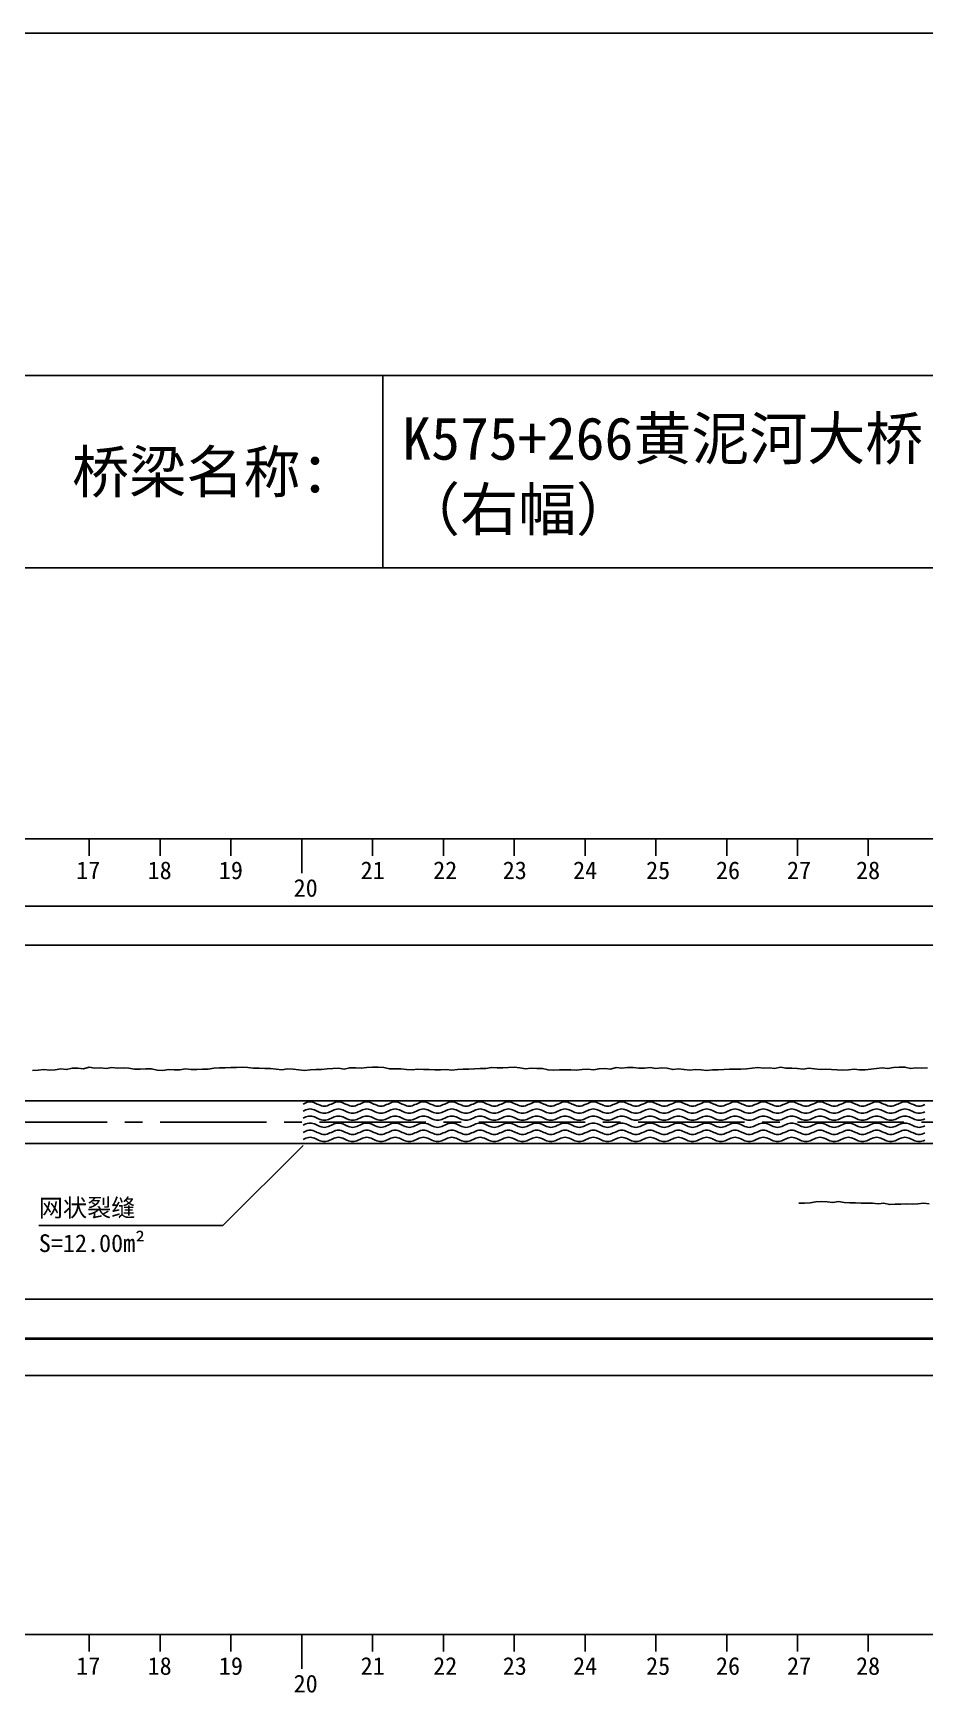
# Model space of a CAD drawing. Header units: millimetres. Extents: x -37 to 615, y -48 to 413.
# Drawn here: x 245.9 to 371.8, y 178.9 to 413.2 of the extents above; entities that cross this region are included whole.
import ezdxf

# ---------------------------------------------------------------- set-up
doc = ezdxf.new("R2010")
doc.units = ezdxf.units.MM
doc.linetypes.add('CENTER2', pattern=[1.125, 0.75, -0.125, 0.125, -0.125])
doc.layers.add('图层1', color=7, linetype='Continuous')
doc.layers.add('病害', color=5, linetype='Continuous')
doc.styles.get("Standard").update_dxf_attribs({"font": ''})
doc.styles.add('汉字', font='')
doc.styles.get('Standard').set_extended_font_data('SimSun')
doc.styles.get('汉字').set_extended_font_data('SimSun')

# ---------------------------------------------------------------- blocks, each defined once
blk = doc.blocks.new('chi')
at = {"color": 0}
for p, q in [((1187.409, -3078.8), (1147.409, -3078.8)), ((1164.409, -3079.041), (1164.409, -3078.8)), ((1165.409, -3079.041), (1165.409, -3078.8)), ((1166.409, -3079.041), (1166.409, -3078.8)), ((1167.409, -3079.283), (1167.409, -3078.8)), ((1168.409, -3079.041), (1168.409, -3078.8)), ((1169.409, -3079.041), (1169.409, -3078.8)), ((1170.409, -3079.041), (1170.409, -3078.8)), ((1171.409, -3079.041), (1171.409, -3078.8)), ((1172.409, -3079.041), (1172.409, -3078.8)), ((1173.409, -3079.041), (1173.409, -3078.8)), ((1174.409, -3079.041), (1174.409, -3078.8)), ((1175.409, -3079.041), (1175.409, -3078.8))]:
    blk.add_line(p, q, dxfattribs=at)
for s, p in [('17', (1164.224, -3079.368)), ('18', (1165.232, -3079.368)), ('19', (1166.238, -3079.368)), ('21', (1168.24, -3079.368)), ('22', (1169.264, -3079.368)), ('23', (1170.247, -3079.368)), ('24', (1171.24, -3079.368)), ('25', (1172.271, -3079.368)), ('26', (1173.258, -3079.368)), ('27', (1174.261, -3079.368)), ('28', (1175.236, -3079.368)), ('20', (1167.294, -3079.617))]:
    blk.add_text(s, height=0.25).set_placement(p)

msp = doc.modelspace()

# ---------------------------------------------------------------- linework, layer by layer
at = {"color": 0, "linetype": 'ByBlock'}
for p, q in [((0, 364.85), (529.17, 364.85)), ((136.5, 337.72), (529.17, 337.72))]:
    msp.add_line(p, q, dxfattribs=at)
at = {"color": 0}
for p, q in [((83.82, 289.93), (483.82, 289.93)), ((83.82, 262.43), (483.82, 262.43)), ((83.82, 256.43), (483.82, 256.43)), ((83.82, 234.43), (483.82, 234.43)), ((83.82, 228.93), (483.82, 228.93)), ((83.82, 228.81), (483.82, 228.81)), ((83.82, 223.68), (483.82, 223.68))]:
    msp.add_line(p, q, dxfattribs=at)
msp.add_line((83.82, 284.43), (483.82, 284.43))
at = {"color": 1, "linetype": 'CENTER2', "ltscale": 20}
msp.add_line((83.82, 259.43), (483.82, 259.43), dxfattribs=at)
at = {"color": 3, "linetype": 'ByBlock'}
msp.add_lwpolyline([(-36.77, 413.19), (615.38, 413.19), (615.38, -47.93), (-36.77, -47.93)], close=True, dxfattribs=at)
at = {"color": 7}
for points in [[(245.8, 266.74), (246.6, 266.8), (247.4, 266.88), (248.2, 266.77), (249, 266.83), (249.8, 266.98), (250.6, 266.87), (251.4, 267.04), (252.2, 267.07), (253, 266.98), (253.8, 267.18), (254.6, 267.04), (255.4, 267.13), (256.2, 267.02), (257, 267.14), (257.8, 267.08), (258.6, 267.11), (259.4, 267.06), (260.2, 266.93), (261, 266.94), (261.8, 266.96), (262.6, 266.96), (263.4, 266.77), (264.2, 266.75), (265, 266.87), (265.8, 266.84), (266.6, 266.81), (267.4, 266.95), (268.2, 266.85), (269, 266.85), (269.8, 266.91), (270.6, 266.91), (271.4, 267.05), (272.2, 267.09), (273, 267.12), (273.8, 267.17), (274.6, 267.16), (275.4, 267.19), (276.2, 267.14), (277, 267.05), (277.8, 267.06), (278.6, 267.02), (279.4, 267.03), (280.2, 266.9), (281, 266.81), (281.8, 266.95), (282.6, 266.94), (283.4, 266.83), (284.2, 266.75), (285, 266.83), (285.8, 266.86), (286.6, 266.87), (287.4, 266.99), (288.2, 267.03), (289, 267.06), (289.8, 266.94), (290.6, 267.12), (291.4, 267.1), (292.2, 267.08), (293, 267.16), (293.8, 267.18), (294.6, 267.21), (295.4, 267.15), (296.2, 266.98), (297, 266.95), (297.8, 266.95), (298.6, 266.87), (299.4, 266.83), (300.2, 266.94), (301, 266.86), (301.8, 266.86), (302.6, 266.83), (303.4, 266.81), (304.2, 266.87), (305, 266.77), (305.8, 266.89), (306.6, 266.94), (307.4, 266.91), (308.2, 266.96), (309, 267.03), (309.8, 267.01), (310.6, 267.16), (311.4, 267.12), (312.2, 267.1), (313, 267.15), (313.8, 267.18), (314.6, 267.12), (315.4, 266.97), (316.2, 267.06), (317, 267.03), (317.8, 267.01), (318.6, 266.82), (319.4, 266.79), (320.2, 266.83), (321, 266.82), (321.8, 266.84), (322.6, 266.79), (323.4, 266.89), (324.2, 266.91), (325, 266.82), (325.8, 266.97), (326.6, 267.01), (327.4, 266.94), (328.2, 267.14), (329, 267.08), (329.8, 267.16), (330.6, 267.16), (331.4, 267.06), (332.2, 267.04), (333, 267.16), (333.8, 267.03), (334.6, 267.12), (335.4, 267.06), (336.2, 266.87), (337, 266.99), (337.8, 266.85), (338.6, 266.77), (339.4, 266.88), (340.2, 266.84), (341, 266.74), (341.8, 266.82), (342.6, 266.82), (343.4, 266.88), (344.2, 266.92), (345, 266.92), (345.8, 266.94), (346.6, 266.95), (347.4, 267.08), (348.2, 267.14), (349, 267.06), (349.8, 267.12), (350.6, 267.03), (351.4, 267.18), (352.2, 267.04), (353, 267.06), (353.8, 267), (354.6, 266.92), (355.4, 267.04), (356.2, 266.98), (357, 266.89), (357.8, 266.93), (358.6, 266.88), (359.4, 266.81), (360.2, 266.79), (361, 266.82), (361.8, 266.9), (362.6, 266.84), (363.4, 266.84), (364.2, 266.94), (365, 267.01), (365.8, 267.12), (366.6, 267.01), (367.4, 267.16), (368.2, 267.21), (369, 267.21), (369.8, 267.03), (370.6, 267.1), (371.4, 267.04), (372.2, 267.12)], [(284, 262), (284.2, 262.09), (284.4, 262.18), (284.6, 262.24), (284.8, 262.29), (285, 262.3), (285.2, 262.29), (285.4, 262.24), (285.6, 262.18), (285.8, 262.09), (286, 262), (286.2, 261.91), (286.4, 261.82), (286.6, 261.76), (286.8, 261.71), (287, 261.7), (287.2, 261.71), (287.4, 261.76), (287.6, 261.82), (287.8, 261.91), (288, 262), (288.2, 262.09), (288.4, 262.18), (288.6, 262.24), (288.8, 262.29), (289, 262.3), (289.2, 262.29), (289.4, 262.24), (289.6, 262.18), (289.8, 262.09), (290, 262), (290.2, 261.91), (290.4, 261.82), (290.6, 261.76), (290.8, 261.71), (291, 261.7), (291.2, 261.71), (291.4, 261.76), (291.6, 261.82), (291.8, 261.91), (292, 262), (292.2, 262.09), (292.4, 262.18), (292.6, 262.24), (292.8, 262.29), (293, 262.3), (293.2, 262.29), (293.4, 262.24), (293.6, 262.18), (293.8, 262.09), (294, 262), (294.2, 261.91), (294.4, 261.82), (294.6, 261.76), (294.8, 261.71), (295, 261.7), (295.2, 261.71), (295.4, 261.76), (295.6, 261.82), (295.8, 261.91), (296, 262), (296.2, 262.09), (296.4, 262.18), (296.6, 262.24), (296.8, 262.29), (297, 262.3), (297.2, 262.29), (297.4, 262.24), (297.6, 262.18), (297.8, 262.09), (298, 262), (298.2, 261.91), (298.4, 261.82), (298.6, 261.76), (298.8, 261.71), (299, 261.7), (299.2, 261.71), (299.4, 261.76), (299.6, 261.82), (299.8, 261.91), (300, 262), (300.2, 262.09), (300.4, 262.18), (300.6, 262.24), (300.8, 262.29), (301, 262.3), (301.2, 262.29), (301.4, 262.24), (301.6, 262.18), (301.8, 262.09), (302, 262), (302.2, 261.91), (302.4, 261.82), (302.6, 261.76), (302.8, 261.71), (303, 261.7), (303.2, 261.71), (303.4, 261.76), (303.6, 261.82), (303.8, 261.91), (304, 262), (304.2, 262.09), (304.4, 262.18), (304.6, 262.24), (304.8, 262.29), (305, 262.3), (305.2, 262.29), (305.4, 262.24), (305.6, 262.18), (305.8, 262.09), (306, 262), (306.2, 261.91), (306.4, 261.82), (306.6, 261.76), (306.8, 261.71), (307, 261.7), (307.2, 261.71), (307.4, 261.76), (307.6, 261.82), (307.8, 261.91), (308, 262), (308.2, 262.09), (308.4, 262.18), (308.6, 262.24), (308.8, 262.29), (309, 262.3), (309.2, 262.29), (309.4, 262.24), (309.6, 262.18), (309.8, 262.09), (310, 262), (310.2, 261.91), (310.4, 261.82), (310.6, 261.76), (310.8, 261.71), (311, 261.7), (311.2, 261.71), (311.4, 261.76), (311.6, 261.82), (311.8, 261.91), (312, 262), (312.2, 262.09), (312.4, 262.18), (312.6, 262.24), (312.8, 262.29), (313, 262.3), (313.2, 262.29), (313.4, 262.24), (313.6, 262.18), (313.8, 262.09), (314, 262), (314.2, 261.91), (314.4, 261.82), (314.6, 261.76), (314.8, 261.71), (315, 261.7), (315.2, 261.71), (315.4, 261.76), (315.6, 261.82), (315.8, 261.91), (316, 262), (316.2, 262.09), (316.4, 262.18), (316.6, 262.24), (316.8, 262.29), (317, 262.3), (317.2, 262.29), (317.4, 262.24), (317.6, 262.18), (317.8, 262.09), (318, 262), (318.2, 261.91), (318.4, 261.82), (318.6, 261.76), (318.8, 261.71), (319, 261.7), (319.2, 261.71), (319.4, 261.76), (319.6, 261.82), (319.8, 261.91), (320, 262), (320.2, 262.09), (320.4, 262.18), (320.6, 262.24), (320.8, 262.29), (321, 262.3), (321.2, 262.29), (321.4, 262.24), (321.6, 262.18), (321.8, 262.09), (322, 262), (322.2, 261.91), (322.4, 261.82), (322.6, 261.76), (322.8, 261.71), (323, 261.7), (323.2, 261.71), (323.4, 261.76), (323.6, 261.82), (323.8, 261.91), (324, 262), (324.2, 262.09), (324.4, 262.18), (324.6, 262.24), (324.8, 262.29), (325, 262.3), (325.2, 262.29), (325.4, 262.24), (325.6, 262.18), (325.8, 262.09), (326, 262), (326.2, 261.91), (326.4, 261.82), (326.6, 261.76), (326.8, 261.71), (327, 261.7), (327.2, 261.71), (327.4, 261.76), (327.6, 261.82), (327.8, 261.91), (328, 262), (328.2, 262.09), (328.4, 262.18), (328.6, 262.24), (328.8, 262.29), (329, 262.3), (329.2, 262.29), (329.4, 262.24), (329.6, 262.18), (329.8, 262.09), (330, 262), (330.2, 261.91), (330.4, 261.82), (330.6, 261.76), (330.8, 261.71), (331, 261.7), (331.2, 261.71), (331.4, 261.76), (331.6, 261.82), (331.8, 261.91), (332, 262), (332.2, 262.09), (332.4, 262.18), (332.6, 262.24), (332.8, 262.29), (333, 262.3), (333.2, 262.29), (333.4, 262.24), (333.6, 262.18), (333.8, 262.09), (334, 262), (334.2, 261.91), (334.4, 261.82), (334.6, 261.76), (334.8, 261.71), (335, 261.7), (335.2, 261.71), (335.4, 261.76), (335.6, 261.82), (335.8, 261.91), (336, 262), (336.2, 262.09), (336.4, 262.18), (336.6, 262.24), (336.8, 262.29), (337, 262.3), (337.2, 262.29), (337.4, 262.24), (337.6, 262.18), (337.8, 262.09), (338, 262), (338.2, 261.91), (338.4, 261.82), (338.6, 261.76), (338.8, 261.71), (339, 261.7), (339.2, 261.71), (339.4, 261.76), (339.6, 261.82), (339.8, 261.91), (340, 262), (340.2, 262.09), (340.4, 262.18), (340.6, 262.24), (340.8, 262.29), (341, 262.3), (341.2, 262.29), (341.4, 262.24), (341.6, 262.18), (341.8, 262.09), (342, 262), (342.2, 261.91), (342.4, 261.82), (342.6, 261.76), (342.8, 261.71), (343, 261.7), (343.2, 261.71), (343.4, 261.76), (343.6, 261.82), (343.8, 261.91), (344, 262), (344.2, 262.09), (344.4, 262.18), (344.6, 262.24), (344.8, 262.29), (345, 262.3), (345.2, 262.29), (345.4, 262.24), (345.6, 262.18), (345.8, 262.09), (346, 262), (346.2, 261.91), (346.4, 261.82), (346.6, 261.76), (346.8, 261.71), (347, 261.7), (347.2, 261.71), (347.4, 261.76), (347.6, 261.82), (347.8, 261.91), (348, 262), (348.2, 262.09), (348.4, 262.18), (348.6, 262.24), (348.8, 262.29), (349, 262.3), (349.2, 262.29), (349.4, 262.24), (349.6, 262.18), (349.8, 262.09), (350, 262), (350.2, 261.91), (350.4, 261.82), (350.6, 261.76), (350.8, 261.71), (351, 261.7), (351.2, 261.71), (351.4, 261.76), (351.6, 261.82), (351.8, 261.91), (352, 262), (352.2, 262.09), (352.4, 262.18), (352.6, 262.24), (352.8, 262.29), (353, 262.3), (353.2, 262.29), (353.4, 262.24), (353.6, 262.18), (353.8, 262.09), (354, 262), (354.2, 261.91), (354.4, 261.82), (354.6, 261.76), (354.8, 261.71), (355, 261.7), (355.2, 261.71), (355.4, 261.76), (355.6, 261.82), (355.8, 261.91), (356, 262), (356.2, 262.09), (356.4, 262.18), (356.6, 262.24), (356.8, 262.29), (357, 262.3), (357.2, 262.29), (357.4, 262.24), (357.6, 262.18), (357.8, 262.09), (358, 262), (358.2, 261.91), (358.4, 261.82), (358.6, 261.76), (358.8, 261.71), (359, 261.7), (359.2, 261.71), (359.4, 261.76), (359.6, 261.82), (359.8, 261.91), (360, 262), (360.2, 262.09), (360.4, 262.18), (360.6, 262.24), (360.8, 262.29), (361, 262.3), (361.2, 262.29), (361.4, 262.24), (361.6, 262.18), (361.8, 262.09), (362, 262), (362.2, 261.91), (362.4, 261.82), (362.6, 261.76), (362.8, 261.71), (363, 261.7), (363.2, 261.71), (363.4, 261.76), (363.6, 261.82), (363.8, 261.91), (364, 262), (364.2, 262.09), (364.4, 262.18), (364.6, 262.24), (364.8, 262.29), (365, 262.3), (365.2, 262.29), (365.4, 262.24), (365.6, 262.18), (365.8, 262.09), (366, 262), (366.2, 261.91), (366.4, 261.82), (366.6, 261.76), (366.8, 261.71), (367, 261.7), (367.2, 261.71), (367.4, 261.76), (367.6, 261.82), (367.8, 261.91), (368, 262), (368.2, 262.09), (368.4, 262.18), (368.6, 262.24), (368.8, 262.29), (369, 262.3), (369.2, 262.29), (369.4, 262.24), (369.6, 262.18), (369.8, 262.09), (370, 262), (370.2, 261.91), (370.4, 261.82), (370.6, 261.76), (370.8, 261.71), (371, 261.7), (371.2, 261.71), (371.4, 261.76), (371.6, 261.82), (371.8, 261.91)], [(284, 261), (284.2, 261.09), (284.4, 261.18), (284.6, 261.24), (284.8, 261.29), (285, 261.3), (285.2, 261.29), (285.4, 261.24), (285.6, 261.18), (285.8, 261.09), (286, 261), (286.2, 260.91), (286.4, 260.82), (286.6, 260.76), (286.8, 260.71), (287, 260.7), (287.2, 260.71), (287.4, 260.76), (287.6, 260.82), (287.8, 260.91), (288, 261), (288.2, 261.09), (288.4, 261.18), (288.6, 261.24), (288.8, 261.29), (289, 261.3), (289.2, 261.29), (289.4, 261.24), (289.6, 261.18), (289.8, 261.09), (290, 261), (290.2, 260.91), (290.4, 260.82), (290.6, 260.76), (290.8, 260.71), (291, 260.7), (291.2, 260.71), (291.4, 260.76), (291.6, 260.82), (291.8, 260.91), (292, 261), (292.2, 261.09), (292.4, 261.18), (292.6, 261.24), (292.8, 261.29), (293, 261.3), (293.2, 261.29), (293.4, 261.24), (293.6, 261.18), (293.8, 261.09), (294, 261), (294.2, 260.91), (294.4, 260.82), (294.6, 260.76), (294.8, 260.71), (295, 260.7), (295.2, 260.71), (295.4, 260.76), (295.6, 260.82), (295.8, 260.91), (296, 261), (296.2, 261.09), (296.4, 261.18), (296.6, 261.24), (296.8, 261.29), (297, 261.3), (297.2, 261.29), (297.4, 261.24), (297.6, 261.18), (297.8, 261.09), (298, 261), (298.2, 260.91), (298.4, 260.82), (298.6, 260.76), (298.8, 260.71), (299, 260.7), (299.2, 260.71), (299.4, 260.76), (299.6, 260.82), (299.8, 260.91), (300, 261), (300.2, 261.09), (300.4, 261.18), (300.6, 261.24), (300.8, 261.29), (301, 261.3), (301.2, 261.29), (301.4, 261.24), (301.6, 261.18), (301.8, 261.09), (302, 261), (302.2, 260.91), (302.4, 260.82), (302.6, 260.76), (302.8, 260.71), (303, 260.7), (303.2, 260.71), (303.4, 260.76), (303.6, 260.82), (303.8, 260.91), (304, 261), (304.2, 261.09), (304.4, 261.18), (304.6, 261.24), (304.8, 261.29), (305, 261.3), (305.2, 261.29), (305.4, 261.24), (305.6, 261.18), (305.8, 261.09), (306, 261), (306.2, 260.91), (306.4, 260.82), (306.6, 260.76), (306.8, 260.71), (307, 260.7), (307.2, 260.71), (307.4, 260.76), (307.6, 260.82), (307.8, 260.91), (308, 261), (308.2, 261.09), (308.4, 261.18), (308.6, 261.24), (308.8, 261.29), (309, 261.3), (309.2, 261.29), (309.4, 261.24), (309.6, 261.18), (309.8, 261.09), (310, 261), (310.2, 260.91), (310.4, 260.82), (310.6, 260.76), (310.8, 260.71), (311, 260.7), (311.2, 260.71), (311.4, 260.76), (311.6, 260.82), (311.8, 260.91), (312, 261), (312.2, 261.09), (312.4, 261.18), (312.6, 261.24), (312.8, 261.29), (313, 261.3), (313.2, 261.29), (313.4, 261.24), (313.6, 261.18), (313.8, 261.09), (314, 261), (314.2, 260.91), (314.4, 260.82), (314.6, 260.76), (314.8, 260.71), (315, 260.7), (315.2, 260.71), (315.4, 260.76), (315.6, 260.82), (315.8, 260.91), (316, 261), (316.2, 261.09), (316.4, 261.18), (316.6, 261.24), (316.8, 261.29), (317, 261.3), (317.2, 261.29), (317.4, 261.24), (317.6, 261.18), (317.8, 261.09), (318, 261), (318.2, 260.91), (318.4, 260.82), (318.6, 260.76), (318.8, 260.71), (319, 260.7), (319.2, 260.71), (319.4, 260.76), (319.6, 260.82), (319.8, 260.91), (320, 261), (320.2, 261.09), (320.4, 261.18), (320.6, 261.24), (320.8, 261.29), (321, 261.3), (321.2, 261.29), (321.4, 261.24), (321.6, 261.18), (321.8, 261.09), (322, 261), (322.2, 260.91), (322.4, 260.82), (322.6, 260.76), (322.8, 260.71), (323, 260.7), (323.2, 260.71), (323.4, 260.76), (323.6, 260.82), (323.8, 260.91), (324, 261), (324.2, 261.09), (324.4, 261.18), (324.6, 261.24), (324.8, 261.29), (325, 261.3), (325.2, 261.29), (325.4, 261.24), (325.6, 261.18), (325.8, 261.09), (326, 261), (326.2, 260.91), (326.4, 260.82), (326.6, 260.76), (326.8, 260.71), (327, 260.7), (327.2, 260.71), (327.4, 260.76), (327.6, 260.82), (327.8, 260.91), (328, 261), (328.2, 261.09), (328.4, 261.18), (328.6, 261.24), (328.8, 261.29), (329, 261.3), (329.2, 261.29), (329.4, 261.24), (329.6, 261.18), (329.8, 261.09), (330, 261), (330.2, 260.91), (330.4, 260.82), (330.6, 260.76), (330.8, 260.71), (331, 260.7), (331.2, 260.71), (331.4, 260.76), (331.6, 260.82), (331.8, 260.91), (332, 261), (332.2, 261.09), (332.4, 261.18), (332.6, 261.24), (332.8, 261.29), (333, 261.3), (333.2, 261.29), (333.4, 261.24), (333.6, 261.18), (333.8, 261.09), (334, 261), (334.2, 260.91), (334.4, 260.82), (334.6, 260.76), (334.8, 260.71), (335, 260.7), (335.2, 260.71), (335.4, 260.76), (335.6, 260.82), (335.8, 260.91), (336, 261), (336.2, 261.09), (336.4, 261.18), (336.6, 261.24), (336.8, 261.29), (337, 261.3), (337.2, 261.29), (337.4, 261.24), (337.6, 261.18), (337.8, 261.09), (338, 261), (338.2, 260.91), (338.4, 260.82), (338.6, 260.76), (338.8, 260.71), (339, 260.7), (339.2, 260.71), (339.4, 260.76), (339.6, 260.82), (339.8, 260.91), (340, 261), (340.2, 261.09), (340.4, 261.18), (340.6, 261.24), (340.8, 261.29), (341, 261.3), (341.2, 261.29), (341.4, 261.24), (341.6, 261.18), (341.8, 261.09), (342, 261), (342.2, 260.91), (342.4, 260.82), (342.6, 260.76), (342.8, 260.71), (343, 260.7), (343.2, 260.71), (343.4, 260.76), (343.6, 260.82), (343.8, 260.91), (344, 261), (344.2, 261.09), (344.4, 261.18), (344.6, 261.24), (344.8, 261.29), (345, 261.3), (345.2, 261.29), (345.4, 261.24), (345.6, 261.18), (345.8, 261.09), (346, 261), (346.2, 260.91), (346.4, 260.82), (346.6, 260.76), (346.8, 260.71), (347, 260.7), (347.2, 260.71), (347.4, 260.76), (347.6, 260.82), (347.8, 260.91), (348, 261), (348.2, 261.09), (348.4, 261.18), (348.6, 261.24), (348.8, 261.29), (349, 261.3), (349.2, 261.29), (349.4, 261.24), (349.6, 261.18), (349.8, 261.09), (350, 261), (350.2, 260.91), (350.4, 260.82), (350.6, 260.76), (350.8, 260.71), (351, 260.7), (351.2, 260.71), (351.4, 260.76), (351.6, 260.82), (351.8, 260.91), (352, 261), (352.2, 261.09), (352.4, 261.18), (352.6, 261.24), (352.8, 261.29), (353, 261.3), (353.2, 261.29), (353.4, 261.24), (353.6, 261.18), (353.8, 261.09), (354, 261), (354.2, 260.91), (354.4, 260.82), (354.6, 260.76), (354.8, 260.71), (355, 260.7), (355.2, 260.71), (355.4, 260.76), (355.6, 260.82), (355.8, 260.91), (356, 261), (356.2, 261.09), (356.4, 261.18), (356.6, 261.24), (356.8, 261.29), (357, 261.3), (357.2, 261.29), (357.4, 261.24), (357.6, 261.18), (357.8, 261.09), (358, 261), (358.2, 260.91), (358.4, 260.82), (358.6, 260.76), (358.8, 260.71), (359, 260.7), (359.2, 260.71), (359.4, 260.76), (359.6, 260.82), (359.8, 260.91), (360, 261), (360.2, 261.09), (360.4, 261.18), (360.6, 261.24), (360.8, 261.29), (361, 261.3), (361.2, 261.29), (361.4, 261.24), (361.6, 261.18), (361.8, 261.09), (362, 261), (362.2, 260.91), (362.4, 260.82), (362.6, 260.76), (362.8, 260.71), (363, 260.7), (363.2, 260.71), (363.4, 260.76), (363.6, 260.82), (363.8, 260.91), (364, 261), (364.2, 261.09), (364.4, 261.18), (364.6, 261.24), (364.8, 261.29), (365, 261.3), (365.2, 261.29), (365.4, 261.24), (365.6, 261.18), (365.8, 261.09), (366, 261), (366.2, 260.91), (366.4, 260.82), (366.6, 260.76), (366.8, 260.71), (367, 260.7), (367.2, 260.71), (367.4, 260.76), (367.6, 260.82), (367.8, 260.91), (368, 261), (368.2, 261.09), (368.4, 261.18), (368.6, 261.24), (368.8, 261.29), (369, 261.3), (369.2, 261.29), (369.4, 261.24), (369.6, 261.18), (369.8, 261.09), (370, 261), (370.2, 260.91), (370.4, 260.82), (370.6, 260.76), (370.8, 260.71), (371, 260.7), (371.2, 260.71), (371.4, 260.76), (371.6, 260.82), (371.8, 260.91)], [(284, 260), (284.2, 260.09), (284.4, 260.18), (284.6, 260.24), (284.8, 260.29), (285, 260.3), (285.2, 260.29), (285.4, 260.24), (285.6, 260.18), (285.8, 260.09), (286, 260), (286.2, 259.91), (286.4, 259.82), (286.6, 259.76), (286.8, 259.71), (287, 259.7), (287.2, 259.71), (287.4, 259.76), (287.6, 259.82), (287.8, 259.91), (288, 260), (288.2, 260.09), (288.4, 260.18), (288.6, 260.24), (288.8, 260.29), (289, 260.3), (289.2, 260.29), (289.4, 260.24), (289.6, 260.18), (289.8, 260.09), (290, 260), (290.2, 259.91), (290.4, 259.82), (290.6, 259.76), (290.8, 259.71), (291, 259.7), (291.2, 259.71), (291.4, 259.76), (291.6, 259.82), (291.8, 259.91), (292, 260), (292.2, 260.09), (292.4, 260.18), (292.6, 260.24), (292.8, 260.29), (293, 260.3), (293.2, 260.29), (293.4, 260.24), (293.6, 260.18), (293.8, 260.09), (294, 260), (294.2, 259.91), (294.4, 259.82), (294.6, 259.76), (294.8, 259.71), (295, 259.7), (295.2, 259.71), (295.4, 259.76), (295.6, 259.82), (295.8, 259.91), (296, 260), (296.2, 260.09), (296.4, 260.18), (296.6, 260.24), (296.8, 260.29), (297, 260.3), (297.2, 260.29), (297.4, 260.24), (297.6, 260.18), (297.8, 260.09), (298, 260), (298.2, 259.91), (298.4, 259.82), (298.6, 259.76), (298.8, 259.71), (299, 259.7), (299.2, 259.71), (299.4, 259.76), (299.6, 259.82), (299.8, 259.91), (300, 260), (300.2, 260.09), (300.4, 260.18), (300.6, 260.24), (300.8, 260.29), (301, 260.3), (301.2, 260.29), (301.4, 260.24), (301.6, 260.18), (301.8, 260.09), (302, 260), (302.2, 259.91), (302.4, 259.82), (302.6, 259.76), (302.8, 259.71), (303, 259.7), (303.2, 259.71), (303.4, 259.76), (303.6, 259.82), (303.8, 259.91), (304, 260), (304.2, 260.09), (304.4, 260.18), (304.6, 260.24), (304.8, 260.29), (305, 260.3), (305.2, 260.29), (305.4, 260.24), (305.6, 260.18), (305.8, 260.09), (306, 260), (306.2, 259.91), (306.4, 259.82), (306.6, 259.76), (306.8, 259.71), (307, 259.7), (307.2, 259.71), (307.4, 259.76), (307.6, 259.82), (307.8, 259.91), (308, 260), (308.2, 260.09), (308.4, 260.18), (308.6, 260.24), (308.8, 260.29), (309, 260.3), (309.2, 260.29), (309.4, 260.24), (309.6, 260.18), (309.8, 260.09), (310, 260), (310.2, 259.91), (310.4, 259.82), (310.6, 259.76), (310.8, 259.71), (311, 259.7), (311.2, 259.71), (311.4, 259.76), (311.6, 259.82), (311.8, 259.91), (312, 260), (312.2, 260.09), (312.4, 260.18), (312.6, 260.24), (312.8, 260.29), (313, 260.3), (313.2, 260.29), (313.4, 260.24), (313.6, 260.18), (313.8, 260.09), (314, 260), (314.2, 259.91), (314.4, 259.82), (314.6, 259.76), (314.8, 259.71), (315, 259.7), (315.2, 259.71), (315.4, 259.76), (315.6, 259.82), (315.8, 259.91), (316, 260), (316.2, 260.09), (316.4, 260.18), (316.6, 260.24), (316.8, 260.29), (317, 260.3), (317.2, 260.29), (317.4, 260.24), (317.6, 260.18), (317.8, 260.09), (318, 260), (318.2, 259.91), (318.4, 259.82), (318.6, 259.76), (318.8, 259.71), (319, 259.7), (319.2, 259.71), (319.4, 259.76), (319.6, 259.82), (319.8, 259.91), (320, 260), (320.2, 260.09), (320.4, 260.18), (320.6, 260.24), (320.8, 260.29), (321, 260.3), (321.2, 260.29), (321.4, 260.24), (321.6, 260.18), (321.8, 260.09), (322, 260), (322.2, 259.91), (322.4, 259.82), (322.6, 259.76), (322.8, 259.71), (323, 259.7), (323.2, 259.71), (323.4, 259.76), (323.6, 259.82), (323.8, 259.91), (324, 260), (324.2, 260.09), (324.4, 260.18), (324.6, 260.24), (324.8, 260.29), (325, 260.3), (325.2, 260.29), (325.4, 260.24), (325.6, 260.18), (325.8, 260.09), (326, 260), (326.2, 259.91), (326.4, 259.82), (326.6, 259.76), (326.8, 259.71), (327, 259.7), (327.2, 259.71), (327.4, 259.76), (327.6, 259.82), (327.8, 259.91), (328, 260), (328.2, 260.09), (328.4, 260.18), (328.6, 260.24), (328.8, 260.29), (329, 260.3), (329.2, 260.29), (329.4, 260.24), (329.6, 260.18), (329.8, 260.09), (330, 260), (330.2, 259.91), (330.4, 259.82), (330.6, 259.76), (330.8, 259.71), (331, 259.7), (331.2, 259.71), (331.4, 259.76), (331.6, 259.82), (331.8, 259.91), (332, 260), (332.2, 260.09), (332.4, 260.18), (332.6, 260.24), (332.8, 260.29), (333, 260.3), (333.2, 260.29), (333.4, 260.24), (333.6, 260.18), (333.8, 260.09), (334, 260), (334.2, 259.91), (334.4, 259.82), (334.6, 259.76), (334.8, 259.71), (335, 259.7), (335.2, 259.71), (335.4, 259.76), (335.6, 259.82), (335.8, 259.91), (336, 260), (336.2, 260.09), (336.4, 260.18), (336.6, 260.24), (336.8, 260.29), (337, 260.3), (337.2, 260.29), (337.4, 260.24), (337.6, 260.18), (337.8, 260.09), (338, 260), (338.2, 259.91), (338.4, 259.82), (338.6, 259.76), (338.8, 259.71), (339, 259.7), (339.2, 259.71), (339.4, 259.76), (339.6, 259.82), (339.8, 259.91), (340, 260), (340.2, 260.09), (340.4, 260.18), (340.6, 260.24), (340.8, 260.29), (341, 260.3), (341.2, 260.29), (341.4, 260.24), (341.6, 260.18), (341.8, 260.09), (342, 260), (342.2, 259.91), (342.4, 259.82), (342.6, 259.76), (342.8, 259.71), (343, 259.7), (343.2, 259.71), (343.4, 259.76), (343.6, 259.82), (343.8, 259.91), (344, 260), (344.2, 260.09), (344.4, 260.18), (344.6, 260.24), (344.8, 260.29), (345, 260.3), (345.2, 260.29), (345.4, 260.24), (345.6, 260.18), (345.8, 260.09), (346, 260), (346.2, 259.91), (346.4, 259.82), (346.6, 259.76), (346.8, 259.71), (347, 259.7), (347.2, 259.71), (347.4, 259.76), (347.6, 259.82), (347.8, 259.91), (348, 260), (348.2, 260.09), (348.4, 260.18), (348.6, 260.24), (348.8, 260.29), (349, 260.3), (349.2, 260.29), (349.4, 260.24), (349.6, 260.18), (349.8, 260.09), (350, 260), (350.2, 259.91), (350.4, 259.82), (350.6, 259.76), (350.8, 259.71), (351, 259.7), (351.2, 259.71), (351.4, 259.76), (351.6, 259.82), (351.8, 259.91), (352, 260), (352.2, 260.09), (352.4, 260.18), (352.6, 260.24), (352.8, 260.29), (353, 260.3), (353.2, 260.29), (353.4, 260.24), (353.6, 260.18), (353.8, 260.09), (354, 260), (354.2, 259.91), (354.4, 259.82), (354.6, 259.76), (354.8, 259.71), (355, 259.7), (355.2, 259.71), (355.4, 259.76), (355.6, 259.82), (355.8, 259.91), (356, 260), (356.2, 260.09), (356.4, 260.18), (356.6, 260.24), (356.8, 260.29), (357, 260.3), (357.2, 260.29), (357.4, 260.24), (357.6, 260.18), (357.8, 260.09), (358, 260), (358.2, 259.91), (358.4, 259.82), (358.6, 259.76), (358.8, 259.71), (359, 259.7), (359.2, 259.71), (359.4, 259.76), (359.6, 259.82), (359.8, 259.91), (360, 260), (360.2, 260.09), (360.4, 260.18), (360.6, 260.24), (360.8, 260.29), (361, 260.3), (361.2, 260.29), (361.4, 260.24), (361.6, 260.18), (361.8, 260.09), (362, 260), (362.2, 259.91), (362.4, 259.82), (362.6, 259.76), (362.8, 259.71), (363, 259.7), (363.2, 259.71), (363.4, 259.76), (363.6, 259.82), (363.8, 259.91), (364, 260), (364.2, 260.09), (364.4, 260.18), (364.6, 260.24), (364.8, 260.29), (365, 260.3), (365.2, 260.29), (365.4, 260.24), (365.6, 260.18), (365.8, 260.09), (366, 260), (366.2, 259.91), (366.4, 259.82), (366.6, 259.76), (366.8, 259.71), (367, 259.7), (367.2, 259.71), (367.4, 259.76), (367.6, 259.82), (367.8, 259.91), (368, 260), (368.2, 260.09), (368.4, 260.18), (368.6, 260.24), (368.8, 260.29), (369, 260.3), (369.2, 260.29), (369.4, 260.24), (369.6, 260.18), (369.8, 260.09), (370, 260), (370.2, 259.91), (370.4, 259.82), (370.6, 259.76), (370.8, 259.71), (371, 259.7), (371.2, 259.71), (371.4, 259.76), (371.6, 259.82), (371.8, 259.91)], [(284, 259), (284.2, 259.09), (284.4, 259.18), (284.6, 259.24), (284.8, 259.29), (285, 259.3), (285.2, 259.29), (285.4, 259.24), (285.6, 259.18), (285.8, 259.09), (286, 259), (286.2, 258.91), (286.4, 258.82), (286.6, 258.76), (286.8, 258.71), (287, 258.7), (287.2, 258.71), (287.4, 258.76), (287.6, 258.82), (287.8, 258.91), (288, 259), (288.2, 259.09), (288.4, 259.18), (288.6, 259.24), (288.8, 259.29), (289, 259.3), (289.2, 259.29), (289.4, 259.24), (289.6, 259.18), (289.8, 259.09), (290, 259), (290.2, 258.91), (290.4, 258.82), (290.6, 258.76), (290.8, 258.71), (291, 258.7), (291.2, 258.71), (291.4, 258.76), (291.6, 258.82), (291.8, 258.91), (292, 259), (292.2, 259.09), (292.4, 259.18), (292.6, 259.24), (292.8, 259.29), (293, 259.3), (293.2, 259.29), (293.4, 259.24), (293.6, 259.18), (293.8, 259.09), (294, 259), (294.2, 258.91), (294.4, 258.82), (294.6, 258.76), (294.8, 258.71), (295, 258.7), (295.2, 258.71), (295.4, 258.76), (295.6, 258.82), (295.8, 258.91), (296, 259), (296.2, 259.09), (296.4, 259.18), (296.6, 259.24), (296.8, 259.29), (297, 259.3), (297.2, 259.29), (297.4, 259.24), (297.6, 259.18), (297.8, 259.09), (298, 259), (298.2, 258.91), (298.4, 258.82), (298.6, 258.76), (298.8, 258.71), (299, 258.7), (299.2, 258.71), (299.4, 258.76), (299.6, 258.82), (299.8, 258.91), (300, 259), (300.2, 259.09), (300.4, 259.18), (300.6, 259.24), (300.8, 259.29), (301, 259.3), (301.2, 259.29), (301.4, 259.24), (301.6, 259.18), (301.8, 259.09), (302, 259), (302.2, 258.91), (302.4, 258.82), (302.6, 258.76), (302.8, 258.71), (303, 258.7), (303.2, 258.71), (303.4, 258.76), (303.6, 258.82), (303.8, 258.91), (304, 259), (304.2, 259.09), (304.4, 259.18), (304.6, 259.24), (304.8, 259.29), (305, 259.3), (305.2, 259.29), (305.4, 259.24), (305.6, 259.18), (305.8, 259.09), (306, 259), (306.2, 258.91), (306.4, 258.82), (306.6, 258.76), (306.8, 258.71), (307, 258.7), (307.2, 258.71), (307.4, 258.76), (307.6, 258.82), (307.8, 258.91), (308, 259), (308.2, 259.09), (308.4, 259.18), (308.6, 259.24), (308.8, 259.29), (309, 259.3), (309.2, 259.29), (309.4, 259.24), (309.6, 259.18), (309.8, 259.09), (310, 259), (310.2, 258.91), (310.4, 258.82), (310.6, 258.76), (310.8, 258.71), (311, 258.7), (311.2, 258.71), (311.4, 258.76), (311.6, 258.82), (311.8, 258.91), (312, 259), (312.2, 259.09), (312.4, 259.18), (312.6, 259.24), (312.8, 259.29), (313, 259.3), (313.2, 259.29), (313.4, 259.24), (313.6, 259.18), (313.8, 259.09), (314, 259), (314.2, 258.91), (314.4, 258.82), (314.6, 258.76), (314.8, 258.71), (315, 258.7), (315.2, 258.71), (315.4, 258.76), (315.6, 258.82), (315.8, 258.91), (316, 259), (316.2, 259.09), (316.4, 259.18), (316.6, 259.24), (316.8, 259.29), (317, 259.3), (317.2, 259.29), (317.4, 259.24), (317.6, 259.18), (317.8, 259.09), (318, 259), (318.2, 258.91), (318.4, 258.82), (318.6, 258.76), (318.8, 258.71), (319, 258.7), (319.2, 258.71), (319.4, 258.76), (319.6, 258.82), (319.8, 258.91), (320, 259), (320.2, 259.09), (320.4, 259.18), (320.6, 259.24), (320.8, 259.29), (321, 259.3), (321.2, 259.29), (321.4, 259.24), (321.6, 259.18), (321.8, 259.09), (322, 259), (322.2, 258.91), (322.4, 258.82), (322.6, 258.76), (322.8, 258.71), (323, 258.7), (323.2, 258.71), (323.4, 258.76), (323.6, 258.82), (323.8, 258.91), (324, 259), (324.2, 259.09), (324.4, 259.18), (324.6, 259.24), (324.8, 259.29), (325, 259.3), (325.2, 259.29), (325.4, 259.24), (325.6, 259.18), (325.8, 259.09), (326, 259), (326.2, 258.91), (326.4, 258.82), (326.6, 258.76), (326.8, 258.71), (327, 258.7), (327.2, 258.71), (327.4, 258.76), (327.6, 258.82), (327.8, 258.91), (328, 259), (328.2, 259.09), (328.4, 259.18), (328.6, 259.24), (328.8, 259.29), (329, 259.3), (329.2, 259.29), (329.4, 259.24), (329.6, 259.18), (329.8, 259.09), (330, 259), (330.2, 258.91), (330.4, 258.82), (330.6, 258.76), (330.8, 258.71), (331, 258.7), (331.2, 258.71), (331.4, 258.76), (331.6, 258.82), (331.8, 258.91), (332, 259), (332.2, 259.09), (332.4, 259.18), (332.6, 259.24), (332.8, 259.29), (333, 259.3), (333.2, 259.29), (333.4, 259.24), (333.6, 259.18), (333.8, 259.09), (334, 259), (334.2, 258.91), (334.4, 258.82), (334.6, 258.76), (334.8, 258.71), (335, 258.7), (335.2, 258.71), (335.4, 258.76), (335.6, 258.82), (335.8, 258.91), (336, 259), (336.2, 259.09), (336.4, 259.18), (336.6, 259.24), (336.8, 259.29), (337, 259.3), (337.2, 259.29), (337.4, 259.24), (337.6, 259.18), (337.8, 259.09), (338, 259), (338.2, 258.91), (338.4, 258.82), (338.6, 258.76), (338.8, 258.71), (339, 258.7), (339.2, 258.71), (339.4, 258.76), (339.6, 258.82), (339.8, 258.91), (340, 259), (340.2, 259.09), (340.4, 259.18), (340.6, 259.24), (340.8, 259.29), (341, 259.3), (341.2, 259.29), (341.4, 259.24), (341.6, 259.18), (341.8, 259.09), (342, 259), (342.2, 258.91), (342.4, 258.82), (342.6, 258.76), (342.8, 258.71), (343, 258.7), (343.2, 258.71), (343.4, 258.76), (343.6, 258.82), (343.8, 258.91), (344, 259), (344.2, 259.09), (344.4, 259.18), (344.6, 259.24), (344.8, 259.29), (345, 259.3), (345.2, 259.29), (345.4, 259.24), (345.6, 259.18), (345.8, 259.09), (346, 259), (346.2, 258.91), (346.4, 258.82), (346.6, 258.76), (346.8, 258.71), (347, 258.7), (347.2, 258.71), (347.4, 258.76), (347.6, 258.82), (347.8, 258.91), (348, 259), (348.2, 259.09), (348.4, 259.18), (348.6, 259.24), (348.8, 259.29), (349, 259.3), (349.2, 259.29), (349.4, 259.24), (349.6, 259.18), (349.8, 259.09), (350, 259), (350.2, 258.91), (350.4, 258.82), (350.6, 258.76), (350.8, 258.71), (351, 258.7), (351.2, 258.71), (351.4, 258.76), (351.6, 258.82), (351.8, 258.91), (352, 259), (352.2, 259.09), (352.4, 259.18), (352.6, 259.24), (352.8, 259.29), (353, 259.3), (353.2, 259.29), (353.4, 259.24), (353.6, 259.18), (353.8, 259.09), (354, 259), (354.2, 258.91), (354.4, 258.82), (354.6, 258.76), (354.8, 258.71), (355, 258.7), (355.2, 258.71), (355.4, 258.76), (355.6, 258.82), (355.8, 258.91), (356, 259), (356.2, 259.09), (356.4, 259.18), (356.6, 259.24), (356.8, 259.29), (357, 259.3), (357.2, 259.29), (357.4, 259.24), (357.6, 259.18), (357.8, 259.09), (358, 259), (358.2, 258.91), (358.4, 258.82), (358.6, 258.76), (358.8, 258.71), (359, 258.7), (359.2, 258.71), (359.4, 258.76), (359.6, 258.82), (359.8, 258.91), (360, 259), (360.2, 259.09), (360.4, 259.18), (360.6, 259.24), (360.8, 259.29), (361, 259.3), (361.2, 259.29), (361.4, 259.24), (361.6, 259.18), (361.8, 259.09), (362, 259), (362.2, 258.91), (362.4, 258.82), (362.6, 258.76), (362.8, 258.71), (363, 258.7), (363.2, 258.71), (363.4, 258.76), (363.6, 258.82), (363.8, 258.91), (364, 259), (364.2, 259.09), (364.4, 259.18), (364.6, 259.24), (364.8, 259.29), (365, 259.3), (365.2, 259.29), (365.4, 259.24), (365.6, 259.18), (365.8, 259.09), (366, 259), (366.2, 258.91), (366.4, 258.82), (366.6, 258.76), (366.8, 258.71), (367, 258.7), (367.2, 258.71), (367.4, 258.76), (367.6, 258.82), (367.8, 258.91), (368, 259), (368.2, 259.09), (368.4, 259.18), (368.6, 259.24), (368.8, 259.29), (369, 259.3), (369.2, 259.29), (369.4, 259.24), (369.6, 259.18), (369.8, 259.09), (370, 259), (370.2, 258.91), (370.4, 258.82), (370.6, 258.76), (370.8, 258.71), (371, 258.7), (371.2, 258.71), (371.4, 258.76), (371.6, 258.82), (371.8, 258.91)], [(284, 258), (284.2, 258.09), (284.4, 258.18), (284.6, 258.24), (284.8, 258.29), (285, 258.3), (285.2, 258.29), (285.4, 258.24), (285.6, 258.18), (285.8, 258.09), (286, 258), (286.2, 257.91), (286.4, 257.82), (286.6, 257.76), (286.8, 257.71), (287, 257.7), (287.2, 257.71), (287.4, 257.76), (287.6, 257.82), (287.8, 257.91), (288, 258), (288.2, 258.09), (288.4, 258.18), (288.6, 258.24), (288.8, 258.29), (289, 258.3), (289.2, 258.29), (289.4, 258.24), (289.6, 258.18), (289.8, 258.09), (290, 258), (290.2, 257.91), (290.4, 257.82), (290.6, 257.76), (290.8, 257.71), (291, 257.7), (291.2, 257.71), (291.4, 257.76), (291.6, 257.82), (291.8, 257.91), (292, 258), (292.2, 258.09), (292.4, 258.18), (292.6, 258.24), (292.8, 258.29), (293, 258.3), (293.2, 258.29), (293.4, 258.24), (293.6, 258.18), (293.8, 258.09), (294, 258), (294.2, 257.91), (294.4, 257.82), (294.6, 257.76), (294.8, 257.71), (295, 257.7), (295.2, 257.71), (295.4, 257.76), (295.6, 257.82), (295.8, 257.91), (296, 258), (296.2, 258.09), (296.4, 258.18), (296.6, 258.24), (296.8, 258.29), (297, 258.3), (297.2, 258.29), (297.4, 258.24), (297.6, 258.18), (297.8, 258.09), (298, 258), (298.2, 257.91), (298.4, 257.82), (298.6, 257.76), (298.8, 257.71), (299, 257.7), (299.2, 257.71), (299.4, 257.76), (299.6, 257.82), (299.8, 257.91), (300, 258), (300.2, 258.09), (300.4, 258.18), (300.6, 258.24), (300.8, 258.29), (301, 258.3), (301.2, 258.29), (301.4, 258.24), (301.6, 258.18), (301.8, 258.09), (302, 258), (302.2, 257.91), (302.4, 257.82), (302.6, 257.76), (302.8, 257.71), (303, 257.7), (303.2, 257.71), (303.4, 257.76), (303.6, 257.82), (303.8, 257.91), (304, 258), (304.2, 258.09), (304.4, 258.18), (304.6, 258.24), (304.8, 258.29), (305, 258.3), (305.2, 258.29), (305.4, 258.24), (305.6, 258.18), (305.8, 258.09), (306, 258), (306.2, 257.91), (306.4, 257.82), (306.6, 257.76), (306.8, 257.71), (307, 257.7), (307.2, 257.71), (307.4, 257.76), (307.6, 257.82), (307.8, 257.91), (308, 258), (308.2, 258.09), (308.4, 258.18), (308.6, 258.24), (308.8, 258.29), (309, 258.3), (309.2, 258.29), (309.4, 258.24), (309.6, 258.18), (309.8, 258.09), (310, 258), (310.2, 257.91), (310.4, 257.82), (310.6, 257.76), (310.8, 257.71), (311, 257.7), (311.2, 257.71), (311.4, 257.76), (311.6, 257.82), (311.8, 257.91), (312, 258), (312.2, 258.09), (312.4, 258.18), (312.6, 258.24), (312.8, 258.29), (313, 258.3), (313.2, 258.29), (313.4, 258.24), (313.6, 258.18), (313.8, 258.09), (314, 258), (314.2, 257.91), (314.4, 257.82), (314.6, 257.76), (314.8, 257.71), (315, 257.7), (315.2, 257.71), (315.4, 257.76), (315.6, 257.82), (315.8, 257.91), (316, 258), (316.2, 258.09), (316.4, 258.18), (316.6, 258.24), (316.8, 258.29), (317, 258.3), (317.2, 258.29), (317.4, 258.24), (317.6, 258.18), (317.8, 258.09), (318, 258), (318.2, 257.91), (318.4, 257.82), (318.6, 257.76), (318.8, 257.71), (319, 257.7), (319.2, 257.71), (319.4, 257.76), (319.6, 257.82), (319.8, 257.91), (320, 258), (320.2, 258.09), (320.4, 258.18), (320.6, 258.24), (320.8, 258.29), (321, 258.3), (321.2, 258.29), (321.4, 258.24), (321.6, 258.18), (321.8, 258.09), (322, 258), (322.2, 257.91), (322.4, 257.82), (322.6, 257.76), (322.8, 257.71), (323, 257.7), (323.2, 257.71), (323.4, 257.76), (323.6, 257.82), (323.8, 257.91), (324, 258), (324.2, 258.09), (324.4, 258.18), (324.6, 258.24), (324.8, 258.29), (325, 258.3), (325.2, 258.29), (325.4, 258.24), (325.6, 258.18), (325.8, 258.09), (326, 258), (326.2, 257.91), (326.4, 257.82), (326.6, 257.76), (326.8, 257.71), (327, 257.7), (327.2, 257.71), (327.4, 257.76), (327.6, 257.82), (327.8, 257.91), (328, 258), (328.2, 258.09), (328.4, 258.18), (328.6, 258.24), (328.8, 258.29), (329, 258.3), (329.2, 258.29), (329.4, 258.24), (329.6, 258.18), (329.8, 258.09), (330, 258), (330.2, 257.91), (330.4, 257.82), (330.6, 257.76), (330.8, 257.71), (331, 257.7), (331.2, 257.71), (331.4, 257.76), (331.6, 257.82), (331.8, 257.91), (332, 258), (332.2, 258.09), (332.4, 258.18), (332.6, 258.24), (332.8, 258.29), (333, 258.3), (333.2, 258.29), (333.4, 258.24), (333.6, 258.18), (333.8, 258.09), (334, 258), (334.2, 257.91), (334.4, 257.82), (334.6, 257.76), (334.8, 257.71), (335, 257.7), (335.2, 257.71), (335.4, 257.76), (335.6, 257.82), (335.8, 257.91), (336, 258), (336.2, 258.09), (336.4, 258.18), (336.6, 258.24), (336.8, 258.29), (337, 258.3), (337.2, 258.29), (337.4, 258.24), (337.6, 258.18), (337.8, 258.09), (338, 258), (338.2, 257.91), (338.4, 257.82), (338.6, 257.76), (338.8, 257.71), (339, 257.7), (339.2, 257.71), (339.4, 257.76), (339.6, 257.82), (339.8, 257.91), (340, 258), (340.2, 258.09), (340.4, 258.18), (340.6, 258.24), (340.8, 258.29), (341, 258.3), (341.2, 258.29), (341.4, 258.24), (341.6, 258.18), (341.8, 258.09), (342, 258), (342.2, 257.91), (342.4, 257.82), (342.6, 257.76), (342.8, 257.71), (343, 257.7), (343.2, 257.71), (343.4, 257.76), (343.6, 257.82), (343.8, 257.91), (344, 258), (344.2, 258.09), (344.4, 258.18), (344.6, 258.24), (344.8, 258.29), (345, 258.3), (345.2, 258.29), (345.4, 258.24), (345.6, 258.18), (345.8, 258.09), (346, 258), (346.2, 257.91), (346.4, 257.82), (346.6, 257.76), (346.8, 257.71), (347, 257.7), (347.2, 257.71), (347.4, 257.76), (347.6, 257.82), (347.8, 257.91), (348, 258), (348.2, 258.09), (348.4, 258.18), (348.6, 258.24), (348.8, 258.29), (349, 258.3), (349.2, 258.29), (349.4, 258.24), (349.6, 258.18), (349.8, 258.09), (350, 258), (350.2, 257.91), (350.4, 257.82), (350.6, 257.76), (350.8, 257.71), (351, 257.7), (351.2, 257.71), (351.4, 257.76), (351.6, 257.82), (351.8, 257.91), (352, 258), (352.2, 258.09), (352.4, 258.18), (352.6, 258.24), (352.8, 258.29), (353, 258.3), (353.2, 258.29), (353.4, 258.24), (353.6, 258.18), (353.8, 258.09), (354, 258), (354.2, 257.91), (354.4, 257.82), (354.6, 257.76), (354.8, 257.71), (355, 257.7), (355.2, 257.71), (355.4, 257.76), (355.6, 257.82), (355.8, 257.91), (356, 258), (356.2, 258.09), (356.4, 258.18), (356.6, 258.24), (356.8, 258.29), (357, 258.3), (357.2, 258.29), (357.4, 258.24), (357.6, 258.18), (357.8, 258.09), (358, 258), (358.2, 257.91), (358.4, 257.82), (358.6, 257.76), (358.8, 257.71), (359, 257.7), (359.2, 257.71), (359.4, 257.76), (359.6, 257.82), (359.8, 257.91), (360, 258), (360.2, 258.09), (360.4, 258.18), (360.6, 258.24), (360.8, 258.29), (361, 258.3), (361.2, 258.29), (361.4, 258.24), (361.6, 258.18), (361.8, 258.09), (362, 258), (362.2, 257.91), (362.4, 257.82), (362.6, 257.76), (362.8, 257.71), (363, 257.7), (363.2, 257.71), (363.4, 257.76), (363.6, 257.82), (363.8, 257.91), (364, 258), (364.2, 258.09), (364.4, 258.18), (364.6, 258.24), (364.8, 258.29), (365, 258.3), (365.2, 258.29), (365.4, 258.24), (365.6, 258.18), (365.8, 258.09), (366, 258), (366.2, 257.91), (366.4, 257.82), (366.6, 257.76), (366.8, 257.71), (367, 257.7), (367.2, 257.71), (367.4, 257.76), (367.6, 257.82), (367.8, 257.91), (368, 258), (368.2, 258.09), (368.4, 258.18), (368.6, 258.24), (368.8, 258.29), (369, 258.3), (369.2, 258.29), (369.4, 258.24), (369.6, 258.18), (369.8, 258.09), (370, 258), (370.2, 257.91), (370.4, 257.82), (370.6, 257.76), (370.8, 257.71), (371, 257.7), (371.2, 257.71), (371.4, 257.76), (371.6, 257.82), (371.8, 257.91)], [(284, 256.16), (272.69, 244.85), (246.69, 244.85)], [(284, 257), (284.2, 257.09), (284.4, 257.18), (284.6, 257.24), (284.8, 257.29), (285, 257.3), (285.2, 257.29), (285.4, 257.24), (285.6, 257.18), (285.8, 257.09), (286, 257), (286.2, 256.91), (286.4, 256.82), (286.6, 256.76), (286.8, 256.71), (287, 256.7), (287.2, 256.71), (287.4, 256.76), (287.6, 256.82), (287.8, 256.91), (288, 257), (288.2, 257.09), (288.4, 257.18), (288.6, 257.24), (288.8, 257.29), (289, 257.3), (289.2, 257.29), (289.4, 257.24), (289.6, 257.18), (289.8, 257.09), (290, 257), (290.2, 256.91), (290.4, 256.82), (290.6, 256.76), (290.8, 256.71), (291, 256.7), (291.2, 256.71), (291.4, 256.76), (291.6, 256.82), (291.8, 256.91), (292, 257), (292.2, 257.09), (292.4, 257.18), (292.6, 257.24), (292.8, 257.29), (293, 257.3), (293.2, 257.29), (293.4, 257.24), (293.6, 257.18), (293.8, 257.09), (294, 257), (294.2, 256.91), (294.4, 256.82), (294.6, 256.76), (294.8, 256.71), (295, 256.7), (295.2, 256.71), (295.4, 256.76), (295.6, 256.82), (295.8, 256.91), (296, 257), (296.2, 257.09), (296.4, 257.18), (296.6, 257.24), (296.8, 257.29), (297, 257.3), (297.2, 257.29), (297.4, 257.24), (297.6, 257.18), (297.8, 257.09), (298, 257), (298.2, 256.91), (298.4, 256.82), (298.6, 256.76), (298.8, 256.71), (299, 256.7), (299.2, 256.71), (299.4, 256.76), (299.6, 256.82), (299.8, 256.91), (300, 257), (300.2, 257.09), (300.4, 257.18), (300.6, 257.24), (300.8, 257.29), (301, 257.3), (301.2, 257.29), (301.4, 257.24), (301.6, 257.18), (301.8, 257.09), (302, 257), (302.2, 256.91), (302.4, 256.82), (302.6, 256.76), (302.8, 256.71), (303, 256.7), (303.2, 256.71), (303.4, 256.76), (303.6, 256.82), (303.8, 256.91), (304, 257), (304.2, 257.09), (304.4, 257.18), (304.6, 257.24), (304.8, 257.29), (305, 257.3), (305.2, 257.29), (305.4, 257.24), (305.6, 257.18), (305.8, 257.09), (306, 257), (306.2, 256.91), (306.4, 256.82), (306.6, 256.76), (306.8, 256.71), (307, 256.7), (307.2, 256.71), (307.4, 256.76), (307.6, 256.82), (307.8, 256.91), (308, 257), (308.2, 257.09), (308.4, 257.18), (308.6, 257.24), (308.8, 257.29), (309, 257.3), (309.2, 257.29), (309.4, 257.24), (309.6, 257.18), (309.8, 257.09), (310, 257), (310.2, 256.91), (310.4, 256.82), (310.6, 256.76), (310.8, 256.71), (311, 256.7), (311.2, 256.71), (311.4, 256.76), (311.6, 256.82), (311.8, 256.91), (312, 257), (312.2, 257.09), (312.4, 257.18), (312.6, 257.24), (312.8, 257.29), (313, 257.3), (313.2, 257.29), (313.4, 257.24), (313.6, 257.18), (313.8, 257.09), (314, 257), (314.2, 256.91), (314.4, 256.82), (314.6, 256.76), (314.8, 256.71), (315, 256.7), (315.2, 256.71), (315.4, 256.76), (315.6, 256.82), (315.8, 256.91), (316, 257), (316.2, 257.09), (316.4, 257.18), (316.6, 257.24), (316.8, 257.29), (317, 257.3), (317.2, 257.29), (317.4, 257.24), (317.6, 257.18), (317.8, 257.09), (318, 257), (318.2, 256.91), (318.4, 256.82), (318.6, 256.76), (318.8, 256.71), (319, 256.7), (319.2, 256.71), (319.4, 256.76), (319.6, 256.82), (319.8, 256.91), (320, 257), (320.2, 257.09), (320.4, 257.18), (320.6, 257.24), (320.8, 257.29), (321, 257.3), (321.2, 257.29), (321.4, 257.24), (321.6, 257.18), (321.8, 257.09), (322, 257), (322.2, 256.91), (322.4, 256.82), (322.6, 256.76), (322.8, 256.71), (323, 256.7), (323.2, 256.71), (323.4, 256.76), (323.6, 256.82), (323.8, 256.91), (324, 257), (324.2, 257.09), (324.4, 257.18), (324.6, 257.24), (324.8, 257.29), (325, 257.3), (325.2, 257.29), (325.4, 257.24), (325.6, 257.18), (325.8, 257.09), (326, 257), (326.2, 256.91), (326.4, 256.82), (326.6, 256.76), (326.8, 256.71), (327, 256.7), (327.2, 256.71), (327.4, 256.76), (327.6, 256.82), (327.8, 256.91), (328, 257), (328.2, 257.09), (328.4, 257.18), (328.6, 257.24), (328.8, 257.29), (329, 257.3), (329.2, 257.29), (329.4, 257.24), (329.6, 257.18), (329.8, 257.09), (330, 257), (330.2, 256.91), (330.4, 256.82), (330.6, 256.76), (330.8, 256.71), (331, 256.7), (331.2, 256.71), (331.4, 256.76), (331.6, 256.82), (331.8, 256.91), (332, 257), (332.2, 257.09), (332.4, 257.18), (332.6, 257.24), (332.8, 257.29), (333, 257.3), (333.2, 257.29), (333.4, 257.24), (333.6, 257.18), (333.8, 257.09), (334, 257), (334.2, 256.91), (334.4, 256.82), (334.6, 256.76), (334.8, 256.71), (335, 256.7), (335.2, 256.71), (335.4, 256.76), (335.6, 256.82), (335.8, 256.91), (336, 257), (336.2, 257.09), (336.4, 257.18), (336.6, 257.24), (336.8, 257.29), (337, 257.3), (337.2, 257.29), (337.4, 257.24), (337.6, 257.18), (337.8, 257.09), (338, 257), (338.2, 256.91), (338.4, 256.82), (338.6, 256.76), (338.8, 256.71), (339, 256.7), (339.2, 256.71), (339.4, 256.76), (339.6, 256.82), (339.8, 256.91), (340, 257), (340.2, 257.09), (340.4, 257.18), (340.6, 257.24), (340.8, 257.29), (341, 257.3), (341.2, 257.29), (341.4, 257.24), (341.6, 257.18), (341.8, 257.09), (342, 257), (342.2, 256.91), (342.4, 256.82), (342.6, 256.76), (342.8, 256.71), (343, 256.7), (343.2, 256.71), (343.4, 256.76), (343.6, 256.82), (343.8, 256.91), (344, 257), (344.2, 257.09), (344.4, 257.18), (344.6, 257.24), (344.8, 257.29), (345, 257.3), (345.2, 257.29), (345.4, 257.24), (345.6, 257.18), (345.8, 257.09), (346, 257), (346.2, 256.91), (346.4, 256.82), (346.6, 256.76), (346.8, 256.71), (347, 256.7), (347.2, 256.71), (347.4, 256.76), (347.6, 256.82), (347.8, 256.91), (348, 257), (348.2, 257.09), (348.4, 257.18), (348.6, 257.24), (348.8, 257.29), (349, 257.3), (349.2, 257.29), (349.4, 257.24), (349.6, 257.18), (349.8, 257.09), (350, 257), (350.2, 256.91), (350.4, 256.82), (350.6, 256.76), (350.8, 256.71), (351, 256.7), (351.2, 256.71), (351.4, 256.76), (351.6, 256.82), (351.8, 256.91), (352, 257), (352.2, 257.09), (352.4, 257.18), (352.6, 257.24), (352.8, 257.29), (353, 257.3), (353.2, 257.29), (353.4, 257.24), (353.6, 257.18), (353.8, 257.09), (354, 257), (354.2, 256.91), (354.4, 256.82), (354.6, 256.76), (354.8, 256.71), (355, 256.7), (355.2, 256.71), (355.4, 256.76), (355.6, 256.82), (355.8, 256.91), (356, 257), (356.2, 257.09), (356.4, 257.18), (356.6, 257.24), (356.8, 257.29), (357, 257.3), (357.2, 257.29), (357.4, 257.24), (357.6, 257.18), (357.8, 257.09), (358, 257), (358.2, 256.91), (358.4, 256.82), (358.6, 256.76), (358.8, 256.71), (359, 256.7), (359.2, 256.71), (359.4, 256.76), (359.6, 256.82), (359.8, 256.91), (360, 257), (360.2, 257.09), (360.4, 257.18), (360.6, 257.24), (360.8, 257.29), (361, 257.3), (361.2, 257.29), (361.4, 257.24), (361.6, 257.18), (361.8, 257.09), (362, 257), (362.2, 256.91), (362.4, 256.82), (362.6, 256.76), (362.8, 256.71), (363, 256.7), (363.2, 256.71), (363.4, 256.76), (363.6, 256.82), (363.8, 256.91), (364, 257), (364.2, 257.09), (364.4, 257.18), (364.6, 257.24), (364.8, 257.29), (365, 257.3), (365.2, 257.29), (365.4, 257.24), (365.6, 257.18), (365.8, 257.09), (366, 257), (366.2, 256.91), (366.4, 256.82), (366.6, 256.76), (366.8, 256.71), (367, 256.7), (367.2, 256.71), (367.4, 256.76), (367.6, 256.82), (367.8, 256.91), (368, 257), (368.2, 257.09), (368.4, 257.18), (368.6, 257.24), (368.8, 257.29), (369, 257.3), (369.2, 257.29), (369.4, 257.24), (369.6, 257.18), (369.8, 257.09), (370, 257), (370.2, 256.91), (370.4, 256.82), (370.6, 256.76), (370.8, 256.71), (371, 256.7), (371.2, 256.71), (371.4, 256.76), (371.6, 256.82), (371.8, 256.91)], [(354, 247.98), (354.8, 247.99), (355.6, 248.03), (356.4, 248.17), (357.2, 248.22), (358, 248.21), (358.8, 248.08), (359.6, 248.23), (360.4, 248.11), (361.2, 248.04), (362, 248.04), (362.8, 248.02), (363.6, 248.02), (364.4, 248.01), (365.2, 247.89), (366, 248.01), (366.8, 247.79), (367.6, 247.86), (368.4, 247.86), (369.2, 247.93), (370, 247.85), (370.8, 247.92), (371.6, 248.02), (372.4, 247.93)]]:
    msp.add_lwpolyline(points, dxfattribs=at)
at = {"layer": '病害', "color": 0}
msp.add_line((295.25, 364.85), (295.25, 337.72), dxfattribs=at)
at = {"layer": '病害', "color": 5}
msp.add_line((136.5, 337.72), (386.58, 337.72), dxfattribs=at)

# ---------------------------------------------------------------- block references
at = {"color": 0, "xscale": 9.999999999994273, "yscale": 9.999999999994273, "zscale": 9.999999999994273}
for p in [(-11390.27, 31087.43), (-11390.27, 30975.09)]:
    msp.add_blockref('chi', p, dxfattribs=at)

# ---------------------------------------------------------------- texts
at = {"color": 7}
for s, p in [('网状裂缝', (246.69, 246.1)), ('S=12.00m²', (246.69, 241.1))]:
    msp.add_text(s, height=2.5, dxfattribs=at).set_placement(p)
at = {"linetype": 'ByBlock', "insert": (298, 358.97), "char_height": 6, "width": 87.5474, "attachment_point": 1, "style": '汉字'}
msp.add_mtext('K575+266黄泥河大桥（右幅）', dxfattribs=at)
at = {"layer": '图层1', "style": '汉字'}
msp.add_text('桥梁名称：', height=5.918, dxfattribs=at).set_placement((251.38, 348.29))

doc.saveas('drawing.dxf')
